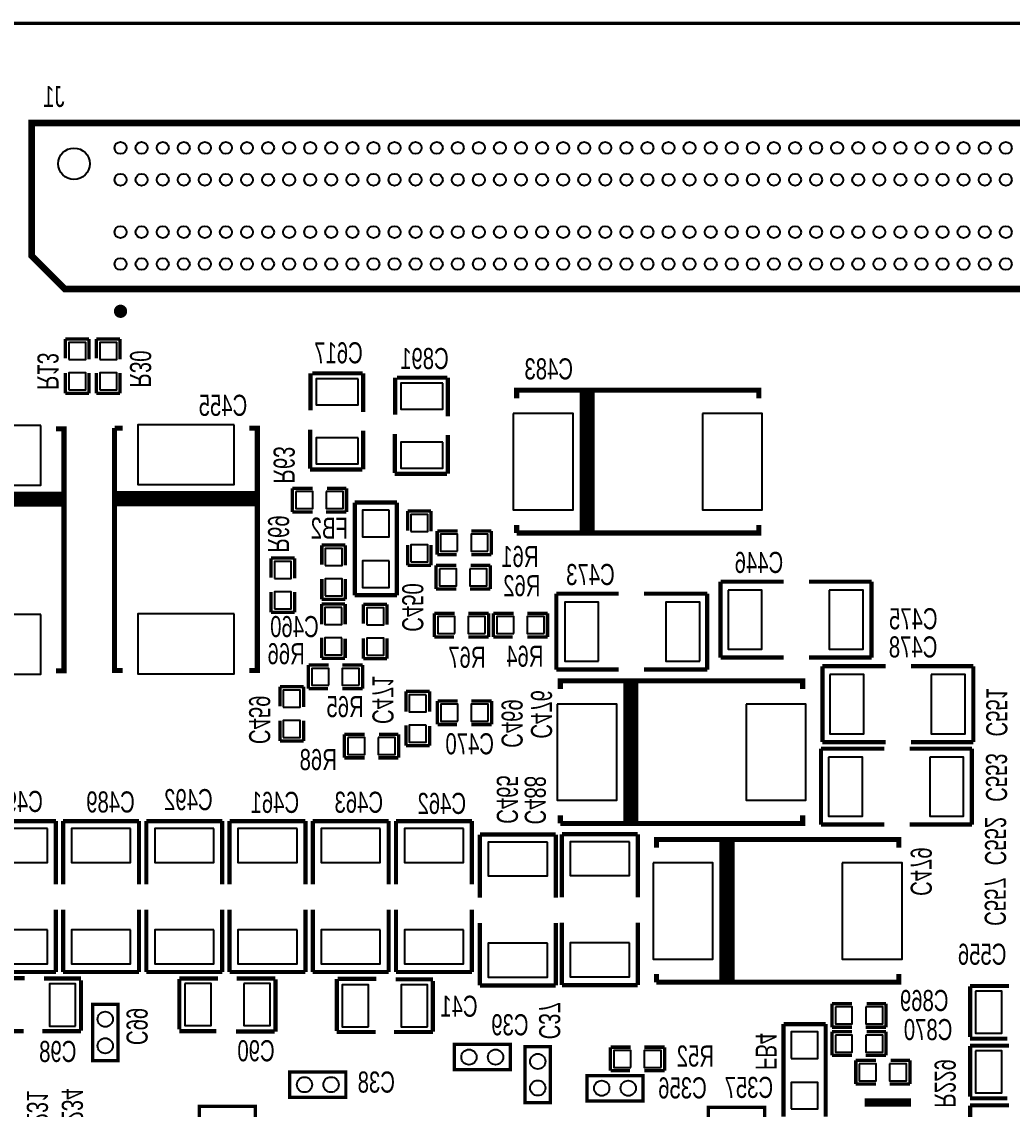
# Model space of a CAD drawing. Extents: x -3 to 103, y -3 to 103.
# Drawn here: x 50.45 to 80.29, y 70.28 to 103.05 of the extents above; entities that cross this region are included whole.
import ezdxf

# ---------------------------------------------------------------- set-up
doc = ezdxf.new("R2010")
doc.units = 0
for name, color, linetype in [('BG_OUTLINE', 254, 'CONTINUOUS'), ('PG_SILKSCREEN_BOTTOM', 92, 'CONTINUOUS'), ('PIN_BOTTOM', 140, 'CONTINUOUS'), ('RD_SILKSCREEN_BOTTOM', 142, 'CONTINUOUS')]:
    doc.layers.add(name, color=color, linetype=linetype)

msp = doc.modelspace()

# ---------------------------------------------------------------- linework, layer by layer
at = {"layer": 'BG_OUTLINE', "const_width": 0.09906}
msp.add_lwpolyline([(-2.999994, 102.999794), (102.999794, 102.999794), (102.999794, -2.999994), (-2.999994, -2.999994), (-2.999994, 102.999794)], dxfattribs=at)
at = {"layer": 'PG_SILKSCREEN_BOTTOM'}
for points, const_width in [([(93.568774, 99.999038), (50.748946, 99.999038), (50.748946, 95.998792), (51.748944, 94.998794), (92.568776, 94.998794), (93.568774, 95.998792), (93.568774, 99.999038)], 0.199898), ([(52.478178, 93.489526), (51.766978, 93.489526)], 0.1016), ([(51.766978, 93.485208), (51.766978, 92.901008)], 0.1016), ([(52.478178, 92.875608), (52.478178, 93.485208)], 0.1016), ([(53.412136, 93.489526), (52.700936, 93.489526)], 0.1016), ([(52.700936, 93.485208), (52.700936, 92.901008)], 0.1016), ([(53.412136, 92.875608), (53.412136, 93.485208)], 0.1016), ([(51.766978, 91.85529), (51.766978, 92.46489)], 0.1016), ([(52.478178, 91.85529), (52.478178, 92.46489)], 0.1016), ([(52.700936, 91.85529), (52.700936, 92.46489)], 0.1016), ([(53.412136, 91.85529), (53.412136, 92.46489)], 0.1016), ([(59.150504, 91.336622), (59.150504, 92.454222)], 0.127), ([(59.201304, 92.454222), (60.725304, 92.454222)], 0.127), ([(60.738004, 92.454222), (60.738004, 91.285822)], 0.127), ([(61.701172, 91.205812), (61.701172, 92.323412)], 0.127), ([(61.751972, 92.323412), (63.275972, 92.323412)], 0.127), ([(63.288672, 92.323412), (63.288672, 91.155012)], 0.127), ([(52.478178, 91.85529), (51.766978, 91.85529)], 0.1016), ([(53.412136, 91.85529), (52.700936, 91.85529)], 0.1016), ([(72.660002, 91.698064), (72.660002, 91.943174), (65.360042, 91.943174), (65.360042, 91.698064)], 0.1524), ([(67.333622, 87.659464), (67.333622, 91.926664)], 0.1524), ([(67.486022, 87.659464), (67.486022, 91.926664)], 0.1524), ([(67.638422, 87.659464), (67.638422, 91.926664)], 0.1524), ([(51.478688, 83.485482), (51.723798, 83.485482), (51.723798, 90.785442), (51.478688, 90.785442)], 0.1524), ([(53.493162, 90.801952), (53.248052, 90.801952)], 0.1524), ([(53.248052, 90.801952), (53.248052, 83.501992), (53.493162, 83.501992)], 0.1524), ([(57.303162, 83.501992), (57.548272, 83.501992), (57.548272, 90.801952), (57.303162, 90.801952)], 0.1524), ([(59.137804, 90.752422), (59.137804, 89.584022)], 0.127), ([(60.738004, 89.558622), (60.738004, 90.727022)], 0.127), ([(61.688472, 90.621612), (61.688472, 89.453212)], 0.127), ([(63.288672, 89.427812), (63.288672, 90.596212)], 0.127), ([(59.137804, 89.558622), (60.712604, 89.558622)], 0.127), ([(61.688472, 89.427812), (63.263272, 89.427812)], 0.127), ([(47.440088, 88.811862), (51.707288, 88.811862)], 0.1524), ([(53.264562, 88.828372), (57.531762, 88.828372)], 0.1524), ([(58.600086, 88.99017), (59.209686, 88.99017)], 0.1016), ([(58.600086, 88.27897), (58.600086, 88.99017)], 0.1016), ([(60.230004, 88.99017), (59.645804, 88.99017)], 0.1016), ([(60.234322, 88.27897), (60.234322, 88.99017)], 0.1016), ([(47.440088, 88.659462), (51.707288, 88.659462)], 0.1524), ([(47.440088, 88.507062), (51.707288, 88.507062)], 0.1524), ([(53.264562, 88.675972), (57.531762, 88.675972)], 0.1524), ([(53.264562, 88.523572), (57.531762, 88.523572)], 0.1524), ([(60.482734, 88.56091), (60.482734, 85.76691)], 0.127), ([(61.752734, 88.56091), (60.482734, 88.56091)], 0.127), ([(61.752734, 85.76691), (61.752734, 88.56091)], 0.127), ([(58.600086, 88.27897), (59.209686, 88.27897)], 0.1016), ([(59.620404, 88.27897), (60.230004, 88.27897)], 0.1016), ([(62.783466, 88.305132), (62.072266, 88.305132)], 0.1016), ([(62.072266, 88.300814), (62.072266, 87.716614)], 0.1016), ([(62.783466, 87.691214), (62.783466, 88.300814)], 0.1016), ([(65.360042, 87.888064), (65.360042, 87.642954)], 0.1524), ([(65.360042, 87.642954), (72.660002, 87.642954), (72.660002, 87.888064)], 0.1524), ([(62.965838, 87.70239), (62.965838, 86.99119)], 0.1016), ([(63.579756, 87.70239), (62.970156, 87.70239)], 0.1016), ([(64.600074, 87.70239), (63.990474, 87.70239)], 0.1016), ([(64.600074, 87.70239), (64.600074, 86.99119)], 0.1016), ([(60.201556, 87.27821), (59.490356, 87.27821)], 0.1016), ([(59.490356, 87.273892), (59.490356, 86.689692)], 0.1016), ([(60.201556, 86.664292), (60.201556, 87.273892)], 0.1016), ([(62.072266, 86.670896), (62.072266, 87.280496)], 0.1016), ([(62.783466, 86.670896), (62.783466, 87.280496)], 0.1016), ([(58.671968, 86.886034), (57.960768, 86.886034)], 0.1016), ([(57.960768, 86.881716), (57.960768, 86.297516)], 0.1016), ([(58.671968, 86.272116), (58.671968, 86.881716)], 0.1016), ([(62.970156, 86.99119), (63.554356, 86.99119)], 0.1016), ([(64.600074, 86.99119), (63.990474, 86.99119)], 0.1016), ([(62.783466, 86.670896), (62.072266, 86.670896)], 0.1016), ([(62.932818, 86.664292), (63.542418, 86.664292)], 0.1016), ([(62.932818, 85.953092), (62.932818, 86.664292)], 0.1016), ([(64.562736, 86.664292), (63.978536, 86.664292)], 0.1016), ([(64.567054, 85.953092), (64.567054, 86.664292)], 0.1016), ([(59.490356, 85.643974), (59.490356, 86.253574)], 0.1016), ([(60.201556, 85.643974), (60.201556, 86.253574)], 0.1016), ([(71.503794, 86.174326), (73.408794, 86.174326)], 0.127), ([(71.503794, 83.888326), (71.503794, 86.174326)], 0.127), ([(76.050394, 86.174326), (74.170794, 86.174326)], 0.127), ([(76.050394, 83.888326), (76.050394, 86.174326)], 0.127), ([(57.960768, 85.251798), (57.960768, 85.861398)], 0.1016), ([(58.671968, 85.251798), (58.671968, 85.861398)], 0.1016), ([(62.932818, 85.953092), (63.542418, 85.953092)], 0.1016), ([(63.953136, 85.953092), (64.562736, 85.953092)], 0.1016), ([(66.55562, 85.8139), (66.55562, 83.5279)], 0.127), ([(68.43522, 85.8139), (66.55562, 85.8139)], 0.127), ([(69.19722, 85.8139), (71.10222, 85.8139)], 0.127), ([(71.10222, 85.8139), (71.10222, 83.5279)], 0.127), ([(59.482228, 85.503258), (60.193428, 85.503258)], 0.1016), ([(59.482228, 85.503258), (59.482228, 84.893658)], 0.1016), ([(60.201556, 85.643974), (59.490356, 85.643974)], 0.1016), ([(60.193428, 85.503258), (60.193428, 84.893658)], 0.1016), ([(60.482734, 85.76691), (61.752734, 85.76691)], 0.127), ([(61.455046, 85.493606), (60.743846, 85.493606)], 0.1016), ([(60.743846, 85.489288), (60.743846, 84.905088)], 0.1016), ([(61.455046, 84.879688), (61.455046, 85.489288)], 0.1016), ([(58.671968, 85.251798), (57.960768, 85.251798)], 0.1016), ([(62.879986, 85.221318), (62.879986, 84.510118)], 0.1016), ([(63.493904, 85.221318), (62.884304, 85.221318)], 0.1016), ([(64.514222, 85.221318), (63.904622, 85.221318)], 0.1016), ([(64.514222, 85.221318), (64.514222, 84.510118)], 0.1016), ([(64.655192, 85.221318), (64.655192, 84.510118)], 0.1016), ([(65.26911, 85.221318), (64.65951, 85.221318)], 0.1016), ([(66.289428, 85.221318), (65.679828, 85.221318)], 0.1016), ([(66.289428, 85.221318), (66.289428, 84.510118)], 0.1016), ([(62.884304, 84.510118), (63.468504, 84.510118)], 0.1016), ([(64.514222, 84.510118), (63.904622, 84.510118)], 0.1016), ([(64.65951, 84.510118), (65.24371, 84.510118)], 0.1016), ([(66.289428, 84.510118), (65.679828, 84.510118)], 0.1016), ([(59.482228, 84.48294), (59.482228, 83.87334)], 0.1016), ([(60.193428, 83.87334), (60.193428, 84.45754)], 0.1016), ([(60.743846, 83.85937), (60.743846, 84.46897)], 0.1016), ([(61.455046, 83.85937), (61.455046, 84.46897)], 0.1016), ([(59.482228, 83.869022), (60.193428, 83.869022)], 0.1016), ([(61.455046, 83.85937), (60.743846, 83.85937)], 0.1016), ([(73.408794, 83.888326), (71.503794, 83.888326)], 0.127), ([(74.170794, 83.888326), (76.050394, 83.888326)], 0.127), ([(59.085988, 83.66379), (59.085988, 82.95259)], 0.1016), ([(59.699906, 83.66379), (59.090306, 83.66379)], 0.1016), ([(60.720224, 83.66379), (60.110624, 83.66379)], 0.1016), ([(60.720224, 83.66379), (60.720224, 82.95259)], 0.1016), ([(66.55562, 83.5279), (68.43522, 83.5279)], 0.127), ([(71.10222, 83.5279), (69.19722, 83.5279)], 0.127), ([(74.57313, 83.627722), (76.47813, 83.627722)], 0.127), ([(74.57313, 81.341722), (74.57313, 83.627722)], 0.127), ([(79.11973, 83.627722), (77.24013, 83.627722)], 0.127), ([(79.11973, 81.341722), (79.11973, 83.627722)], 0.127), ([(73.97623, 82.942684), (73.97623, 83.187794), (66.67627, 83.187794), (66.67627, 82.942684)], 0.1524), ([(68.64985, 78.904084), (68.64985, 83.171284)], 0.1524), ([(68.80225, 78.904084), (68.80225, 83.171284)], 0.1524), ([(68.95465, 78.904084), (68.95465, 83.171284)], 0.1524), ([(58.939176, 83.011264), (58.227976, 83.011264)], 0.1016), ([(58.227976, 83.006946), (58.227976, 82.422746)], 0.1016), ([(58.939176, 82.397346), (58.939176, 83.006946)], 0.1016), ([(59.090306, 82.95259), (59.674506, 82.95259)], 0.1016), ([(60.720224, 82.95259), (60.110624, 82.95259)], 0.1016), ([(62.025276, 82.866738), (62.736476, 82.866738)], 0.1016), ([(62.025276, 82.866738), (62.025276, 82.257138)], 0.1016), ([(62.736476, 82.866738), (62.736476, 82.257138)], 0.1016), ([(62.97295, 82.582512), (62.97295, 81.871312)], 0.1016), ([(63.586868, 82.582512), (62.977268, 82.582512)], 0.1016), ([(64.607186, 82.582512), (63.997586, 82.582512)], 0.1016), ([(64.607186, 82.582512), (64.607186, 81.871312)], 0.1016), ([(58.227976, 81.377028), (58.227976, 81.986628)], 0.1016), ([(58.939176, 81.377028), (58.939176, 81.986628)], 0.1016), ([(60.167774, 81.578196), (60.777374, 81.578196)], 0.1016), ([(60.167774, 80.866996), (60.167774, 81.578196)], 0.1016), ([(61.797692, 81.578196), (61.213492, 81.578196)], 0.1016), ([(61.80201, 80.866996), (61.80201, 81.578196)], 0.1016), ([(62.025276, 81.84642), (62.025276, 81.23682)], 0.1016), ([(62.736476, 81.23682), (62.736476, 81.82102)], 0.1016), ([(62.977268, 81.871312), (63.561468, 81.871312)], 0.1016), ([(64.607186, 81.871312), (63.997586, 81.871312)], 0.1016), ([(58.939176, 81.377028), (58.227976, 81.377028)], 0.1016), ([(62.025276, 81.232502), (62.736476, 81.232502)], 0.1016), ([(76.47813, 81.341722), (74.57313, 81.341722)], 0.127), ([(77.24013, 81.341722), (79.11973, 81.341722)], 0.127), ([(74.528934, 81.143348), (76.433934, 81.143348)], 0.127), ([(74.528934, 78.857348), (74.528934, 81.143348)], 0.127), ([(79.075534, 81.143348), (77.195934, 81.143348)], 0.127), ([(79.075534, 78.857348), (79.075534, 81.143348)], 0.127), ([(60.167774, 80.866996), (60.777374, 80.866996)], 0.1016), ([(61.188092, 80.866996), (61.797692, 80.866996)], 0.1016), ([(49.191672, 78.958186), (51.477672, 78.958186)], 0.127), ([(51.477672, 78.958186), (51.477672, 77.053186)], 0.127), ([(51.698144, 78.958186), (53.984144, 78.958186)], 0.127), ([(51.698144, 77.053186), (51.698144, 78.958186)], 0.127), ([(53.984144, 78.958186), (53.984144, 77.053186)], 0.127), ([(54.204616, 78.958186), (56.490616, 78.958186)], 0.127), ([(54.204616, 77.053186), (54.204616, 78.958186)], 0.127), ([(56.490616, 78.958186), (56.490616, 77.053186)], 0.127), ([(56.711088, 78.958186), (58.997088, 78.958186)], 0.127), ([(56.711088, 77.053186), (56.711088, 78.958186)], 0.127), ([(58.997088, 78.958186), (58.997088, 77.053186)], 0.127), ([(59.21756, 78.958186), (61.50356, 78.958186)], 0.127), ([(59.21756, 77.053186), (59.21756, 78.958186)], 0.127), ([(61.50356, 78.958186), (61.50356, 77.053186)], 0.127), ([(61.724032, 78.958186), (64.010032, 78.958186)], 0.127), ([(61.724032, 77.053186), (61.724032, 78.958186)], 0.127), ([(64.010032, 78.958186), (64.010032, 77.053186)], 0.127), ([(66.67627, 79.132684), (66.67627, 78.887574)], 0.1524), ([(66.67627, 78.887574), (73.97623, 78.887574), (73.97623, 79.132684)], 0.1524), ([(76.433934, 78.857348), (74.528934, 78.857348)], 0.127), ([(77.195934, 78.857348), (79.075534, 78.857348)], 0.127), ([(64.251586, 78.553818), (66.537586, 78.553818)], 0.127), ([(64.251586, 76.648818), (64.251586, 78.553818)], 0.127), ([(66.537586, 78.553818), (66.537586, 76.648818)], 0.127), ([(66.724276, 78.563978), (69.010276, 78.563978)], 0.127), ([(66.724276, 76.658978), (66.724276, 78.563978)], 0.127), ([(69.010276, 78.563978), (69.010276, 76.658978)], 0.127), ([(76.871576, 78.157324), (76.871576, 78.402434), (69.571616, 78.402434), (69.571616, 78.157324)], 0.1524), ([(71.545196, 74.118724), (71.545196, 78.385924)], 0.1524), ([(71.697596, 74.118724), (71.697596, 78.385924)], 0.1524), ([(71.849996, 74.118724), (71.849996, 78.385924)], 0.1524), ([(51.477672, 74.411586), (51.477672, 76.291186)], 0.127), ([(51.698144, 76.291186), (51.698144, 74.411586)], 0.127), ([(53.984144, 74.411586), (53.984144, 76.291186)], 0.127), ([(54.204616, 76.291186), (54.204616, 74.411586)], 0.127), ([(56.490616, 74.411586), (56.490616, 76.291186)], 0.127), ([(56.711088, 76.291186), (56.711088, 74.411586)], 0.127), ([(58.997088, 74.411586), (58.997088, 76.291186)], 0.127), ([(59.21756, 76.291186), (59.21756, 74.411586)], 0.127), ([(61.50356, 74.411586), (61.50356, 76.291186)], 0.127), ([(61.724032, 76.291186), (61.724032, 74.411586)], 0.127), ([(64.010032, 74.411586), (64.010032, 76.291186)], 0.127), ([(64.251586, 75.886818), (64.251586, 74.007218)], 0.127), ([(66.537586, 74.007218), (66.537586, 75.886818)], 0.127), ([(66.724276, 75.896978), (66.724276, 74.017378)], 0.127), ([(69.010276, 74.017378), (69.010276, 75.896978)], 0.127), ([(49.191672, 74.411586), (51.477672, 74.411586)], 0.127), ([(51.698144, 74.411586), (53.984144, 74.411586)], 0.127), ([(54.204616, 74.411586), (56.490616, 74.411586)], 0.127), ([(56.711088, 74.411586), (58.997088, 74.411586)], 0.127), ([(59.21756, 74.411586), (61.50356, 74.411586)], 0.127), ([(61.724032, 74.411586), (64.010032, 74.411586)], 0.127), ([(69.571616, 74.347324), (69.571616, 74.102214)], 0.1524), ([(69.571616, 74.102214), (76.871576, 74.102214), (76.871576, 74.347324)], 0.1524), ([(50.534062, 74.229214), (49.365662, 74.229214)], 0.127), ([(51.118262, 74.216514), (52.235862, 74.216514)], 0.127), ([(52.235862, 74.165714), (52.235862, 72.641714)], 0.127), ([(55.198772, 74.21753), (56.367172, 74.21753)], 0.127), ([(55.198772, 72.68083), (55.198772, 74.20483)], 0.127), ([(58.094372, 74.21753), (56.925972, 74.21753)], 0.127), ([(58.094372, 72.61733), (58.094372, 74.19213)], 0.127), ([(59.941968, 74.205084), (59.941968, 72.630284)], 0.127), ([(61.135768, 74.205084), (59.967368, 74.205084)], 0.127), ([(61.719968, 74.192384), (62.837568, 74.192384)], 0.127), ([(62.837568, 74.141584), (62.837568, 72.617584)], 0.127), ([(64.251586, 74.007218), (66.537586, 74.007218)], 0.127), ([(66.724276, 74.017378), (69.010276, 74.017378)], 0.127), ([(79.020924, 73.990454), (80.189324, 73.990454)], 0.127), ([(79.020924, 72.453754), (79.020924, 73.977754)], 0.127), ([(52.584096, 73.434702), (53.346096, 73.434702), (53.346096, 71.744078), (52.584096, 71.744078), (52.584096, 73.434702)], 0.100076), ([(74.857356, 73.460864), (75.466956, 73.460864)], 0.1016), ([(74.857356, 72.749664), (74.857356, 73.460864)], 0.1016), ([(76.487274, 73.460864), (75.903074, 73.460864)], 0.1016), ([(76.491592, 72.749664), (76.491592, 73.460864)], 0.1016), ([(74.670158, 72.84339), (73.400158, 72.84339)], 0.127), ([(73.400158, 72.84339), (73.400158, 70.04939)], 0.127), ([(74.670158, 70.04939), (74.670158, 72.84339)], 0.127), ([(74.857356, 72.749664), (75.466956, 72.749664)], 0.1016), ([(75.877674, 72.749664), (76.487274, 72.749664)], 0.1016), ([(49.340262, 72.629014), (50.508662, 72.629014)], 0.127), ([(52.235862, 72.629014), (51.067462, 72.629014)], 0.127), ([(56.316372, 72.63003), (55.198772, 72.63003)], 0.127), ([(56.900572, 72.61733), (58.068972, 72.61733)], 0.127), ([(59.941968, 72.604884), (61.110368, 72.604884)], 0.127), ([(62.837568, 72.604884), (61.669168, 72.604884)], 0.127), ([(74.857356, 72.610472), (75.466956, 72.610472)], 0.1016), ([(74.857356, 71.899272), (74.857356, 72.610472)], 0.1016), ([(76.487274, 72.610472), (75.903074, 72.610472)], 0.1016), ([(76.491592, 71.899272), (76.491592, 72.610472)], 0.1016), ([(80.138524, 72.402954), (79.020924, 72.402954)], 0.127), ([(65.169288, 72.229472), (65.169288, 71.467472), (63.478664, 71.467472), (63.478664, 72.229472), (65.169288, 72.229472)], 0.100076), ([(65.615312, 72.162416), (66.377312, 72.162416), (66.377312, 70.471792), (65.615312, 70.471792), (65.615312, 72.162416)], 0.100076), ([(68.184268, 72.146668), (68.184268, 71.435468)], 0.1016), ([(68.798186, 72.146668), (68.188586, 72.146668)], 0.1016), ([(69.818504, 72.146668), (69.208904, 72.146668)], 0.1016), ([(69.818504, 72.146668), (69.818504, 71.435468)], 0.1016), ([(79.020924, 72.19188), (80.189324, 72.19188)], 0.127), ([(79.020924, 70.65518), (79.020924, 72.17918)], 0.127), ([(74.857356, 71.899272), (75.466956, 71.899272)], 0.1016), ([(75.578208, 71.746364), (76.187808, 71.746364)], 0.1016), ([(75.578208, 71.035164), (75.578208, 71.746364)], 0.1016), ([(75.877674, 71.899272), (76.487274, 71.899272)], 0.1016), ([(77.208126, 71.746364), (76.623926, 71.746364)], 0.1016), ([(77.212444, 71.035164), (77.212444, 71.746364)], 0.1016), ([(58.523124, 70.636638), (58.523124, 71.398638), (60.213748, 71.398638), (60.213748, 70.636638), (58.523124, 70.636638)], 0.100076), ([(68.188586, 71.435468), (68.772786, 71.435468)], 0.1016), ([(69.818504, 71.435468), (69.208904, 71.435468)], 0.1016), ([(67.47637, 70.528434), (67.47637, 71.290434), (69.166994, 71.290434), (69.166994, 70.528434), (67.47637, 70.528434)], 0.100076), ([(75.578208, 71.035164), (76.187808, 71.035164)], 0.1016), ([(76.598526, 71.035164), (77.208126, 71.035164)], 0.1016), ([(75.84694, 70.482714), (77.24394, 70.482714)], 0.254), ([(80.138524, 70.60438), (79.020924, 70.60438)], 0.127), ([(57.492138, 70.36562), (57.492138, 69.60362), (55.801514, 69.60362), (55.801514, 70.36562), (57.492138, 70.36562)], 0.100076), ([(72.82942, 70.335902), (72.82942, 69.573902), (71.138796, 69.573902), (71.138796, 70.335902), (72.82942, 70.335902)], 0.100076), ([(79.020924, 70.393306), (80.189324, 70.393306)], 0.127), ([(79.020924, 68.856606), (79.020924, 70.380606)], 0.127)]:
    msp.add_lwpolyline(points, dxfattribs=dict(at, const_width=const_width))
at = {"layer": 'PG_SILKSCREEN_BOTTOM', "const_width": 0.199898}
msp.add_lwpolyline([(53.526436, 94.323916, 1), (53.326284, 94.323916, 1), (53.526436, 94.323916)], format="xyb", dxfattribs=at)
at = {"layer": 'PIN_BOTTOM'}
for points in [[(51.867308, 92.874338), (52.377848, 92.874338), (52.377848, 93.384878), (51.867308, 93.384878)], [(52.801266, 92.874338), (53.311806, 92.874338), (53.311806, 93.384878), (52.801266, 93.384878)], [(51.867308, 91.959938), (52.377848, 91.959938), (52.377848, 92.470478), (51.867308, 92.470478)], [(52.801266, 91.959938), (53.311806, 91.959938), (53.311806, 92.470478), (52.801266, 92.470478)], [(60.585604, 92.290392), (59.315604, 92.290392), (59.315604, 91.500452), (60.585604, 91.500452)], [(63.136272, 92.159582), (61.866272, 92.159582), (61.866272, 91.369642), (63.136272, 91.369642)], [(65.259712, 91.243404), (65.259712, 88.342724), (67.060572, 88.342724), (67.060572, 91.243404)], [(70.959472, 91.243404), (70.959472, 88.342724), (72.760332, 88.342724), (72.760332, 91.243404)], [(51.024028, 90.885772), (48.123348, 90.885772), (48.123348, 89.084912), (51.024028, 89.084912)], [(56.848502, 90.902282), (53.947822, 90.902282), (53.947822, 89.101422), (56.848502, 89.101422)], [(60.585604, 90.512392), (59.315604, 90.512392), (59.315604, 89.722452), (60.585604, 89.722452)], [(63.136272, 90.381582), (61.866272, 90.381582), (61.866272, 89.591642), (63.136272, 89.591642)], [(58.704734, 88.88984), (58.704734, 88.3793), (59.215274, 88.3793), (59.215274, 88.88984)], [(59.619134, 88.88984), (59.619134, 88.3793), (60.129674, 88.3793), (60.129674, 88.88984)], [(61.517784, 88.32596), (60.717684, 88.32596), (60.717684, 87.52586), (61.517784, 87.52586)], [(62.172596, 87.689944), (62.683136, 87.689944), (62.683136, 88.200484), (62.172596, 88.200484)], [(63.581026, 87.09152), (63.581026, 87.60206), (63.070486, 87.60206), (63.070486, 87.09152)], [(64.495426, 87.09152), (64.495426, 87.60206), (63.984886, 87.60206), (63.984886, 87.09152)], [(62.172596, 86.775544), (62.683136, 86.775544), (62.683136, 87.286084), (62.172596, 87.286084)], [(59.590686, 86.663022), (60.101226, 86.663022), (60.101226, 87.173562), (59.590686, 87.173562)], [(58.061098, 86.270846), (58.571638, 86.270846), (58.571638, 86.781386), (58.061098, 86.781386)], [(61.517784, 86.80196), (60.717684, 86.80196), (60.717684, 86.00186), (61.517784, 86.00186)], [(63.037466, 86.563962), (63.037466, 86.053422), (63.548006, 86.053422), (63.548006, 86.563962)], [(63.951866, 86.563962), (63.951866, 86.053422), (64.462406, 86.053422), (64.462406, 86.563962)], [(59.590686, 85.748622), (60.101226, 85.748622), (60.101226, 86.259162), (59.590686, 86.259162)], [(58.061098, 85.356446), (58.571638, 85.356446), (58.571638, 85.866986), (58.061098, 85.866986)], [(71.729854, 85.921596), (71.729854, 84.141056), (72.750934, 84.141056), (72.750934, 85.921596)], [(74.777854, 85.921596), (74.777854, 84.141056), (75.798934, 84.141056), (75.798934, 85.921596)], [(67.82816, 83.78063), (67.82816, 85.56117), (66.80708, 85.56117), (66.80708, 83.78063)], [(70.87616, 83.78063), (70.87616, 85.56117), (69.85508, 85.56117), (69.85508, 83.78063)], [(60.093098, 85.39861), (59.582558, 85.39861), (59.582558, 84.88807), (60.093098, 84.88807)], [(60.844176, 84.878418), (61.354716, 84.878418), (61.354716, 85.388958), (60.844176, 85.388958)], [(51.024028, 85.186012), (48.123348, 85.186012), (48.123348, 83.385152), (51.024028, 83.385152)], [(56.848502, 85.202522), (53.947822, 85.202522), (53.947822, 83.401662), (56.848502, 83.401662)], [(63.495174, 84.610448), (63.495174, 85.120988), (62.984634, 85.120988), (62.984634, 84.610448)], [(64.409574, 84.610448), (64.409574, 85.120988), (63.899034, 85.120988), (63.899034, 84.610448)], [(65.27038, 84.610448), (65.27038, 85.120988), (64.75984, 85.120988), (64.75984, 84.610448)], [(66.18478, 84.610448), (66.18478, 85.120988), (65.67424, 85.120988), (65.67424, 84.610448)], [(60.093098, 84.48421), (59.582558, 84.48421), (59.582558, 83.97367), (60.093098, 83.97367)], [(60.844176, 83.964018), (61.354716, 83.964018), (61.354716, 84.474558), (60.844176, 84.474558)], [(59.701176, 83.05292), (59.701176, 83.56346), (59.190636, 83.56346), (59.190636, 83.05292)], [(60.615576, 83.05292), (60.615576, 83.56346), (60.105036, 83.56346), (60.105036, 83.05292)], [(74.79919, 83.374992), (74.79919, 81.594452), (75.82027, 81.594452), (75.82027, 83.374992)], [(77.84719, 83.374992), (77.84719, 81.594452), (78.86827, 81.594452), (78.86827, 83.374992)], [(58.328306, 82.396076), (58.838846, 82.396076), (58.838846, 82.906616), (58.328306, 82.906616)], [(62.636146, 82.76209), (62.125606, 82.76209), (62.125606, 82.25155), (62.636146, 82.25155)], [(63.588138, 81.971642), (63.588138, 82.482182), (63.077598, 82.482182), (63.077598, 81.971642)], [(64.502538, 81.971642), (64.502538, 82.482182), (63.991998, 82.482182), (63.991998, 81.971642)], [(66.57594, 82.488024), (66.57594, 79.587344), (68.3768, 79.587344), (68.3768, 82.488024)], [(72.2757, 82.488024), (72.2757, 79.587344), (74.07656, 79.587344), (74.07656, 82.488024)], [(58.328306, 81.481676), (58.838846, 81.481676), (58.838846, 81.992216), (58.328306, 81.992216)], [(62.636146, 81.84769), (62.125606, 81.84769), (62.125606, 81.33715), (62.636146, 81.33715)], [(60.272422, 81.477866), (60.272422, 80.967326), (60.782962, 80.967326), (60.782962, 81.477866)], [(61.186822, 81.477866), (61.186822, 80.967326), (61.697362, 80.967326), (61.697362, 81.477866)], [(74.754994, 80.890618), (74.754994, 79.110078), (75.776074, 79.110078), (75.776074, 80.890618)], [(77.802994, 80.890618), (77.802994, 79.110078), (78.824074, 79.110078), (78.824074, 80.890618)], [(51.224942, 78.732126), (49.444402, 78.732126), (49.444402, 77.711046), (51.224942, 77.711046)], [(53.731414, 78.732126), (51.950874, 78.732126), (51.950874, 77.711046), (53.731414, 77.711046)], [(56.237886, 78.732126), (54.457346, 78.732126), (54.457346, 77.711046), (56.237886, 77.711046)], [(58.744358, 78.732126), (56.963818, 78.732126), (56.963818, 77.711046), (58.744358, 77.711046)], [(61.25083, 78.732126), (59.47029, 78.732126), (59.47029, 77.711046), (61.25083, 77.711046)], [(63.757302, 78.732126), (61.976762, 78.732126), (61.976762, 77.711046), (63.757302, 77.711046)], [(68.757546, 78.337918), (66.977006, 78.337918), (66.977006, 77.316838), (68.757546, 77.316838)], [(66.284856, 78.327758), (64.504316, 78.327758), (64.504316, 77.306678), (66.284856, 77.306678)], [(69.471286, 77.702664), (69.471286, 74.801984), (71.272146, 74.801984), (71.272146, 77.702664)], [(75.171046, 77.702664), (75.171046, 74.801984), (76.971906, 74.801984), (76.971906, 77.702664)], [(51.224942, 75.684126), (49.444402, 75.684126), (49.444402, 74.663046), (51.224942, 74.663046)], [(53.731414, 75.684126), (51.950874, 75.684126), (51.950874, 74.663046), (53.731414, 74.663046)], [(56.237886, 75.684126), (54.457346, 75.684126), (54.457346, 74.663046), (56.237886, 74.663046)], [(58.744358, 75.684126), (56.963818, 75.684126), (56.963818, 74.663046), (58.744358, 74.663046)], [(61.25083, 75.684126), (59.47029, 75.684126), (59.47029, 74.663046), (61.25083, 74.663046)], [(63.757302, 75.684126), (61.976762, 75.684126), (61.976762, 74.663046), (63.757302, 74.663046)], [(66.284856, 75.279758), (64.504316, 75.279758), (64.504316, 74.258678), (66.284856, 74.258678)], [(68.757546, 75.289918), (66.977006, 75.289918), (66.977006, 74.268838), (68.757546, 74.268838)], [(52.072032, 72.781414), (52.072032, 74.051414), (51.282092, 74.051414), (51.282092, 72.781414)], [(55.362602, 74.06513), (55.362602, 72.79513), (56.152542, 72.79513), (56.152542, 74.06513)], [(57.140602, 74.06513), (57.140602, 72.79513), (57.930542, 72.79513), (57.930542, 74.06513)], [(60.895738, 72.757284), (60.895738, 74.027284), (60.105798, 74.027284), (60.105798, 72.757284)], [(62.673738, 72.757284), (62.673738, 74.027284), (61.883798, 74.027284), (61.883798, 72.757284)], [(79.184754, 73.838054), (79.184754, 72.568054), (79.974694, 72.568054), (79.974694, 73.838054)], [(74.962004, 73.360534), (74.962004, 72.849994), (75.472544, 72.849994), (75.472544, 73.360534)], [(75.876404, 73.360534), (75.876404, 72.849994), (76.386944, 72.849994), (76.386944, 73.360534)], [(73.635108, 71.80834), (74.435208, 71.80834), (74.435208, 72.60844), (73.635108, 72.60844)], [(74.962004, 72.510142), (74.962004, 71.999602), (75.472544, 71.999602), (75.472544, 72.510142)], [(75.876404, 72.510142), (75.876404, 71.999602), (76.386944, 71.999602), (76.386944, 72.510142)], [(68.799456, 71.535798), (68.799456, 72.046338), (68.288916, 72.046338), (68.288916, 71.535798)], [(69.713856, 71.535798), (69.713856, 72.046338), (69.203316, 72.046338), (69.203316, 71.535798)], [(79.184754, 72.03948), (79.184754, 70.76948), (79.974694, 70.76948), (79.974694, 72.03948)], [(75.682856, 71.646034), (75.682856, 71.135494), (76.193396, 71.135494), (76.193396, 71.646034)], [(76.597256, 71.646034), (76.597256, 71.135494), (77.107796, 71.135494), (77.107796, 71.646034)], [(73.635108, 70.28434), (74.435208, 70.28434), (74.435208, 71.08444), (73.635108, 71.08444)]]:
    msp.add_lwpolyline(points, close=True, dxfattribs=at)
for centre, radius in [((53.42636, 99.248976), 0.18034), ((54.06136, 99.248976), 0.18034), ((54.69636, 99.248976), 0.18034), ((55.33136, 99.248976), 0.18034), ((55.96636, 99.248976), 0.18034), ((56.60136, 99.248976), 0.18034), ((57.23636, 99.248976), 0.18034), ((57.87136, 99.248976), 0.18034), ((58.50636, 99.248976), 0.18034), ((59.14136, 99.248976), 0.18034), ((59.77636, 99.248976), 0.18034), ((60.41136, 99.248976), 0.18034), ((61.04636, 99.248976), 0.18034), ((61.68136, 99.248976), 0.18034), ((62.31636, 99.248976), 0.18034), ((62.95136, 99.248976), 0.18034), ((63.58636, 99.248976), 0.18034), ((64.22136, 99.248976), 0.18034), ((64.85636, 99.248976), 0.18034), ((65.49136, 99.248976), 0.18034), ((66.12636, 99.248976), 0.18034), ((66.76136, 99.248976), 0.18034), ((67.39636, 99.248976), 0.18034), ((68.03136, 99.248976), 0.18034), ((68.66636, 99.248976), 0.18034), ((69.30136, 99.248976), 0.18034), ((69.93636, 99.248976), 0.18034), ((70.57136, 99.248976), 0.18034), ((71.20636, 99.248976), 0.18034), ((71.84136, 99.248976), 0.18034), ((72.47636, 99.248976), 0.18034), ((73.11136, 99.248976), 0.18034), ((73.74636, 99.248976), 0.18034), ((74.38136, 99.248976), 0.18034), ((75.01636, 99.248976), 0.18034), ((75.65136, 99.248976), 0.18034), ((76.28636, 99.248976), 0.18034), ((76.92136, 99.248976), 0.18034), ((77.55636, 99.248976), 0.18034), ((78.19136, 99.248976), 0.18034), ((78.82636, 99.248976), 0.18034), ((79.46136, 99.248976), 0.18034), ((80.09636, 99.248976), 0.18034), ((52.023772, 98.768916), 0.47498), ((53.42636, 98.288856), 0.18034), ((54.06136, 98.288856), 0.18034), ((54.69636, 98.288856), 0.18034), ((55.33136, 98.288856), 0.18034), ((55.96636, 98.288856), 0.18034), ((56.60136, 98.288856), 0.18034), ((57.23636, 98.288856), 0.18034), ((57.87136, 98.288856), 0.18034), ((58.50636, 98.288856), 0.18034), ((59.14136, 98.288856), 0.18034), ((59.77636, 98.288856), 0.18034), ((60.41136, 98.288856), 0.18034), ((61.04636, 98.288856), 0.18034), ((61.68136, 98.288856), 0.18034), ((62.31636, 98.288856), 0.18034), ((62.95136, 98.288856), 0.18034), ((63.58636, 98.288856), 0.18034), ((64.22136, 98.288856), 0.18034), ((64.85636, 98.288856), 0.18034), ((65.49136, 98.288856), 0.18034), ((66.12636, 98.288856), 0.18034), ((66.76136, 98.288856), 0.18034), ((67.39636, 98.288856), 0.18034), ((68.03136, 98.288856), 0.18034), ((68.66636, 98.288856), 0.18034), ((69.30136, 98.288856), 0.18034), ((69.93636, 98.288856), 0.18034), ((70.57136, 98.288856), 0.18034), ((71.20636, 98.288856), 0.18034), ((71.84136, 98.288856), 0.18034), ((72.47636, 98.288856), 0.18034), ((73.11136, 98.288856), 0.18034), ((73.74636, 98.288856), 0.18034), ((74.38136, 98.288856), 0.18034), ((75.01636, 98.288856), 0.18034), ((75.65136, 98.288856), 0.18034), ((76.28636, 98.288856), 0.18034), ((76.92136, 98.288856), 0.18034), ((77.55636, 98.288856), 0.18034), ((78.19136, 98.288856), 0.18034), ((78.82636, 98.288856), 0.18034), ((79.46136, 98.288856), 0.18034), ((80.09636, 98.288856), 0.18034), ((53.42636, 96.708976), 0.18034), ((54.06136, 96.708976), 0.18034), ((54.69636, 96.708976), 0.18034), ((55.33136, 96.708976), 0.18034), ((55.96636, 96.708976), 0.18034), ((56.60136, 96.708976), 0.18034), ((57.23636, 96.708976), 0.18034), ((57.87136, 96.708976), 0.18034), ((58.50636, 96.708976), 0.18034), ((59.14136, 96.708976), 0.18034), ((59.77636, 96.708976), 0.18034), ((60.41136, 96.708976), 0.18034), ((61.04636, 96.708976), 0.18034), ((61.68136, 96.708976), 0.18034), ((62.31636, 96.708976), 0.18034), ((62.95136, 96.708976), 0.18034), ((63.58636, 96.708976), 0.18034), ((64.22136, 96.708976), 0.18034), ((64.85636, 96.708976), 0.18034), ((65.49136, 96.708976), 0.18034), ((66.12636, 96.708976), 0.18034), ((66.76136, 96.708976), 0.18034), ((67.39636, 96.708976), 0.18034), ((68.03136, 96.708976), 0.18034), ((68.66636, 96.708976), 0.18034), ((69.30136, 96.708976), 0.18034), ((69.93636, 96.708976), 0.18034), ((70.57136, 96.708976), 0.18034), ((71.20636, 96.708976), 0.18034), ((71.84136, 96.708976), 0.18034), ((72.47636, 96.708976), 0.18034), ((73.11136, 96.708976), 0.18034), ((73.74636, 96.708976), 0.18034), ((74.38136, 96.708976), 0.18034), ((75.01636, 96.708976), 0.18034), ((75.65136, 96.708976), 0.18034), ((76.28636, 96.708976), 0.18034), ((76.92136, 96.708976), 0.18034), ((77.55636, 96.708976), 0.18034), ((78.19136, 96.708976), 0.18034), ((78.82636, 96.708976), 0.18034), ((79.46136, 96.708976), 0.18034), ((80.09636, 96.708976), 0.18034), ((53.42636, 95.748856), 0.18034), ((54.06136, 95.748856), 0.18034), ((54.69636, 95.748856), 0.18034), ((55.33136, 95.748856), 0.18034), ((55.96636, 95.748856), 0.18034), ((56.60136, 95.748856), 0.18034), ((57.23636, 95.748856), 0.18034), ((57.87136, 95.748856), 0.18034), ((58.50636, 95.748856), 0.18034), ((59.14136, 95.748856), 0.18034), ((59.77636, 95.748856), 0.18034), ((60.41136, 95.748856), 0.18034), ((61.04636, 95.748856), 0.18034), ((61.68136, 95.748856), 0.18034), ((62.31636, 95.748856), 0.18034), ((62.95136, 95.748856), 0.18034), ((63.58636, 95.748856), 0.18034), ((64.22136, 95.748856), 0.18034), ((64.85636, 95.748856), 0.18034), ((65.49136, 95.748856), 0.18034), ((66.12636, 95.748856), 0.18034), ((66.76136, 95.748856), 0.18034), ((67.39636, 95.748856), 0.18034), ((68.03136, 95.748856), 0.18034), ((68.66636, 95.748856), 0.18034), ((69.30136, 95.748856), 0.18034), ((69.93636, 95.748856), 0.18034), ((70.57136, 95.748856), 0.18034), ((71.20636, 95.748856), 0.18034), ((71.84136, 95.748856), 0.18034), ((72.47636, 95.748856), 0.18034), ((73.11136, 95.748856), 0.18034), ((73.74636, 95.748856), 0.18034), ((74.38136, 95.748856), 0.18034), ((75.01636, 95.748856), 0.18034), ((75.65136, 95.748856), 0.18034), ((76.28636, 95.748856), 0.18034), ((76.92136, 95.748856), 0.18034), ((77.55636, 95.748856), 0.18034), ((78.19136, 95.748856), 0.18034), ((78.82636, 95.748856), 0.18034), ((79.46136, 95.748856), 0.18034), ((80.09636, 95.748856), 0.18034), ((52.965096, 72.98944), 0.22987), ((52.965096, 72.18934), 0.22987), ((63.923926, 71.848472), 0.22987), ((64.724026, 71.848472), 0.22987), ((65.996312, 71.717154), 0.22987), ((58.968386, 71.017638), 0.22987), ((59.768486, 71.017638), 0.22987), ((65.996312, 70.917054), 0.22987), ((67.921632, 70.909434), 0.22987), ((68.721732, 70.909434), 0.22987)]:
    msp.add_circle(centre, radius, dxfattribs=at)

# ---------------------------------------------------------------- texts
at = {"layer": 'RD_SILKSCREEN_BOTTOM', "text_generation_flag": 2, "width": 0.72}
for s, p in [('J1', (51.740308, 100.481892)), ('C617', (60.723272, 92.754958)), ('C891', (63.313056, 92.582238)), ('C483', (67.057778, 92.270834)), ('C455', (57.244234, 91.173046)), ('FB2', (60.276486, 87.471758)), ('R61', (66.01841, 86.617556)), ('C446', (73.39076, 86.438232)), ('C473', (68.314316, 86.073488)), ('R62', (66.077592, 85.7377)), ('C475', (78.04023, 84.74075)), ('C460', (59.396376, 84.504276)), ('R66', (58.977784, 83.687666)), ('R64', (66.168016, 83.612228)), ('C478', (78.034896, 83.891628)), ('R67', (64.421512, 83.580732)), ('R65', (60.751974, 82.0928)), ('C470', (64.676528, 80.972152)), ('R68', (59.943238, 80.496918)), ('C490', (51.086258, 79.235046)), ('C489', (53.854858, 79.219298)), ('C492', (56.201564, 79.28991)), ('C461', (58.80735, 79.207106)), ('C463', (61.336174, 79.210662)), ('C462', (63.837058, 79.175864)), ('C556', (80.115156, 74.631042)), ('C869', (78.369414, 73.236074)), ('C41', (64.183514, 73.063354)), ('C39', (65.717674, 72.503792)), ('C870', (78.486508, 72.35952)), ('C98', (52.096924, 71.70039)), ('C90', (58.06948, 71.721472)), ('R52', (71.306182, 71.562468)), ('C38', (61.693044, 70.777608)), ('C356', (71.08698, 70.602348)), ('C357', (73.086976, 70.617588))]:
    msp.add_text(s, height=0.635, dxfattribs=at).set_placement(p)
for s, p in [('R30', (53.711856, 92.020644)), ('R13', (50.923952, 91.95054)), ('R63', (58.036968, 89.128092)), ('R69', (57.869836, 87.049864)), ('C450', (61.911992, 84.666328)), ('C471', (61.01461, 81.885536)), ('C551', (79.506826, 81.508092)), ('C459', (57.299352, 81.280762)), ('C469', (64.903858, 81.16824)), ('C476', (65.790318, 81.4451)), ('C553', (79.497682, 79.540862)), ('C465', (64.762126, 78.878176)), ('C488', (65.603628, 78.858618)), ('C552', (79.471012, 77.625702)), ('C479', (77.230478, 76.70546)), ('C557', (79.461106, 75.80249)), ('C37', (66.036698, 72.38365)), ('C99', (53.606192, 72.209406)), ('FB4', (72.559926, 71.454518)), ('R229', (77.950568, 70.321932)), ('R231', (50.603658, 69.3801)), ('R234', (51.656996, 69.439028))]:
    msp.add_text(s, height=0.635, rotation=270, dxfattribs=at).set_placement(p)

doc.saveas('drawing.dxf')
